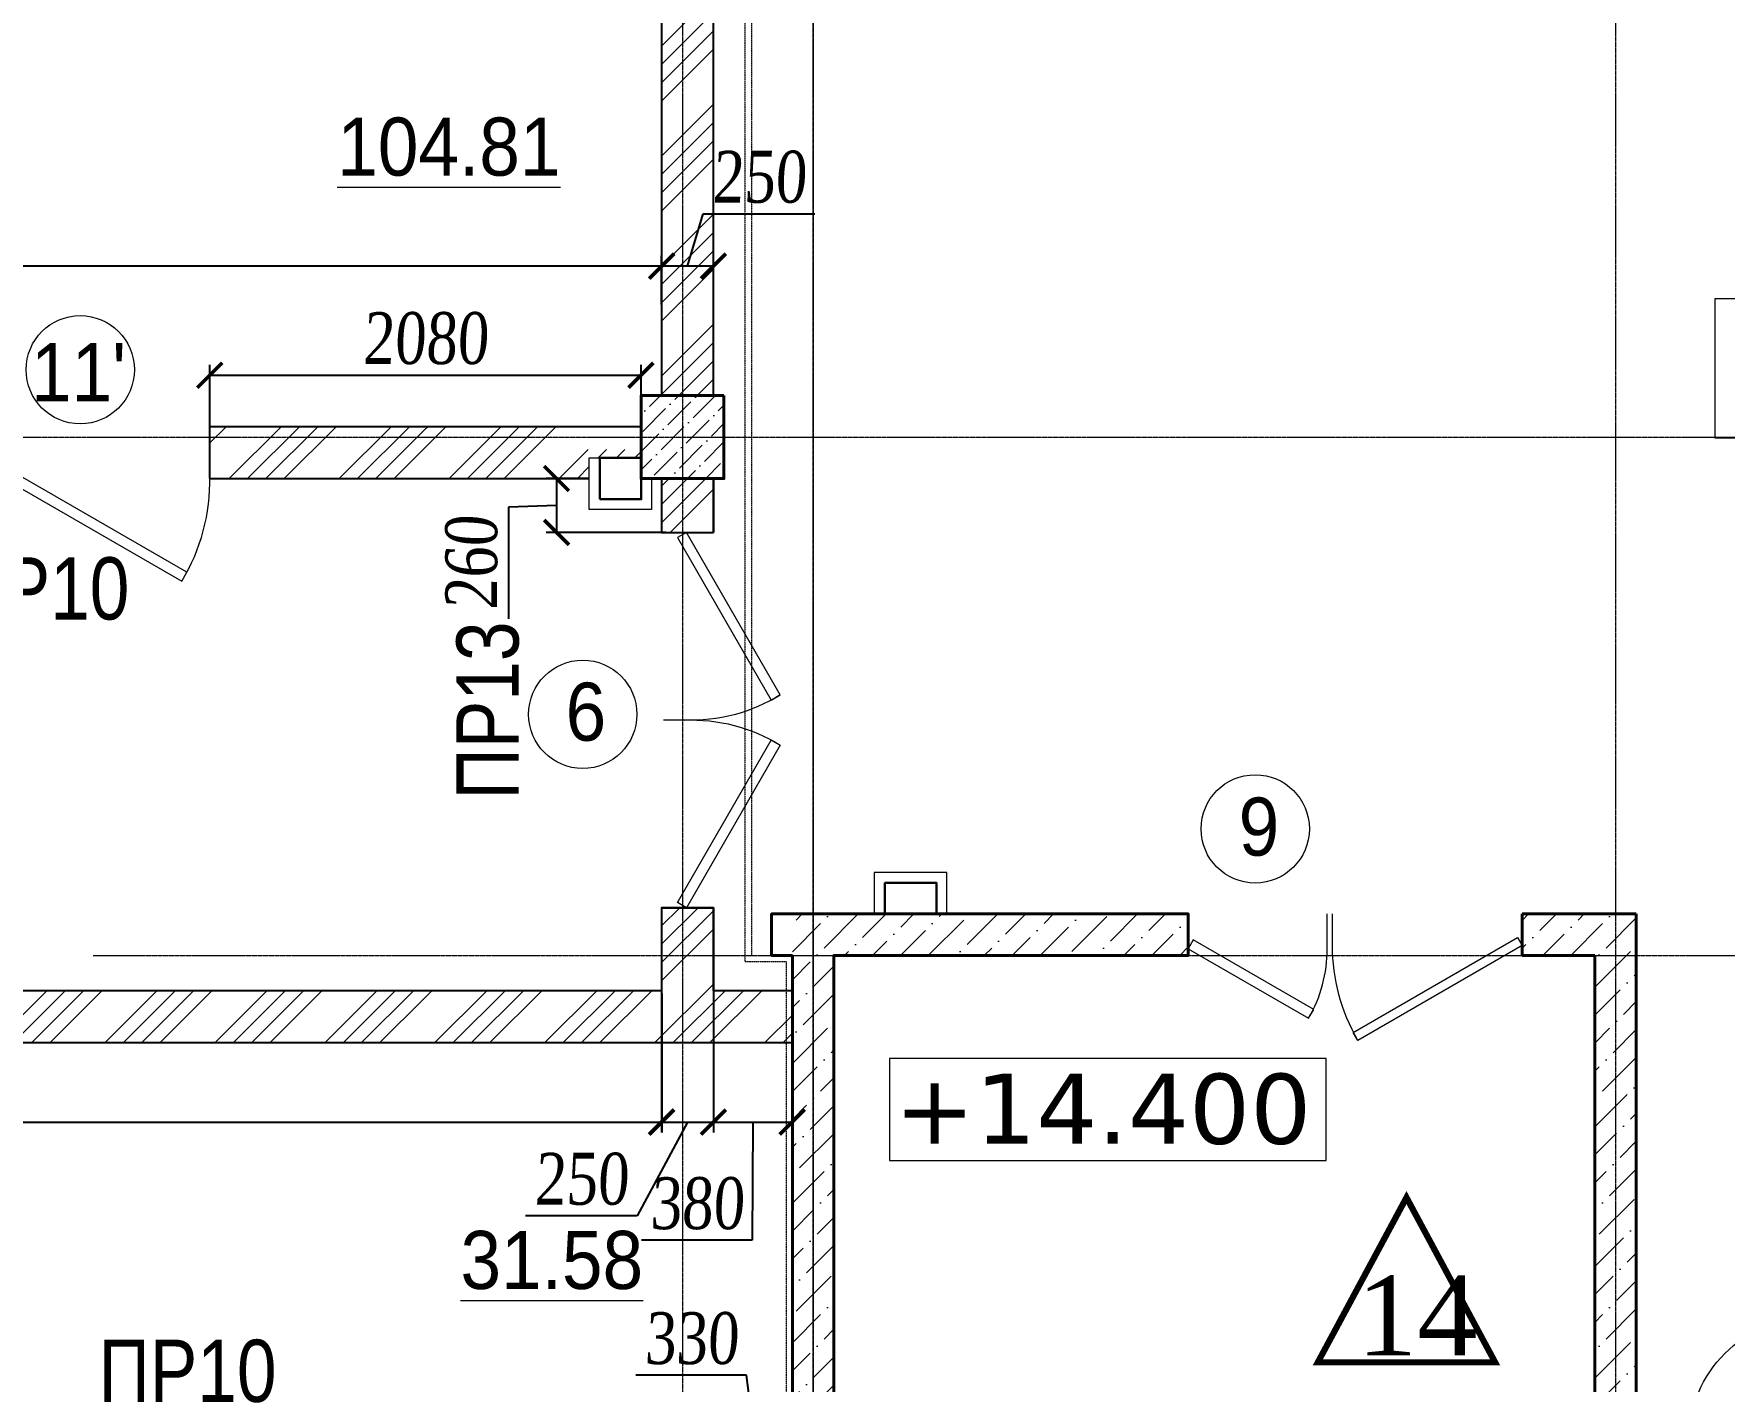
# Model space of a CAD drawing. Header units: inches. Extents: x -407541 to 6688123, y -998590 to 1205599.
# Drawn here: x 165775 to 173927, y 258884 to 265382 of the extents above; entities that cross this region are included whole.
import ezdxf

# ---------------------------------------------------------------- set-up
doc = ezdxf.new("R2010")
doc.units = ezdxf.units.IN
doc.header["$MEASUREMENT"] = 0
doc.linetypes.add('ACAD_ISO04W100', pattern=[30, 24, -3, 0, -3])
doc.linetypes.add('DASHED', pattern=[19.05, 12.7, -6.35])
for name, color, linetype, lineweight in [('ведомость проемов', 3, 'Continuous', 9), ('гипрок', 35, 'Continuous', 15), ('двери', 123, 'Continuous', 13), ('Деф_шов', 90, 'DASHED', 9), ('Дырки ВК', 26, 'Continuous', 30), ('марки полов', 140, 'Continuous', 5), ('МОНОЛИТ', 5, 'Continuous', 40), ('Оси', 254, 'ACAD_ISO04W100', 5), ('отметки', 50, 'Continuous', 13), ('ПЕРЕГОРОДКА', 7, 'Continuous', 25), ('Перемычки', 21, 'Continuous', 13), ('площади', 40, 'Continuous', 9), ('размер внутр', 142, 'Continuous', 5), ('Штриховка', 7, 'Continuous', 9), ('ШТРИХОВКА КИРПИЧ', 30, 'Continuous', 9), ('Экспликацийа', 7, 'Continuous', 18)]:
    doc.layers.add(name, color=color, linetype=linetype, lineweight=lineweight)
doc.styles.get("Standard").update_dxf_attribs({"font": 'arial.ttf'})
doc.styles.add('style1', font='arial.ttf', dxfattribs={"width": 0.9, "height": 500})
doc.styles.add('STYLE2', font='times.ttf', dxfattribs={"width": 0.8, "oblique": 3})
doc.styles.add('стиль1', font='times.ttf')
doc.dimstyles.new('vnytren', dxfattribs={"dimtxt": 250, "dimasz": 120, "dimexe": 50, "dimexo": 0, "dimgap": 50, "dimtad": 1, "dimdec": 0, "dimzin": 0, "dimdsep": 46, "dimtxsty": 'STYLE2', "dimblk": 'ARCHTICK', "dimcen": 0, "dimadec": 0, "dimazin": 0, "dimtfac": 1, "dimtdec": 0, "dimtmove": 1, "dimatfit": 2, "dimldrblk": 'DOT', "dimfxl": 1, "dimtolj": 1, "dimtzin": 0, "dimarcsym": 0})
pattern_1 = [(45, (-6114297.63, 1660731.065), (50.5139407, 185.2177825), [238.125, -47.625, 0, -47.625])]

# ---------------------------------------------------------------- blocks, each defined once
blk = doc.blocks.new('DOOR PROEM1810')
at = {"layer": 'двери'}
for p, q in [((6788974.8, 887370.3), (6789074.8, 887370.3)), ((6788974.8, 886465.3), (6789074.8, 886465.3)), ((6788974.8, 885560.3), (6789074.8, 885560.3))]:
    blk.add_line(p, q, dxfattribs=at)
for points in [[(6788964.8, 887370.3), (6789008.1, 887345.3), (6788555.6, 886561.6), (6788512.3, 886586.6)], [(6788964.8, 885560.3), (6789008.1, 885585.3), (6788555.6, 886369.1), (6788512.3, 886344.1)]]:
    blk.add_lwpolyline(points, close=True, dxfattribs=at)
for centre, start, end in [((6788941, 887279.1), 238.24102, 272.37929), ((6788941, 885651.6), 87.62071, 121.75898)]:
    blk.add_arc(centre, 814.5, start, end, dxfattribs=at)
blk = doc.blocks.new('*U20')
for p, q in [((0, 0), (0, 6)), ((24, 0), (24, 6))]:
    blk.add_line(p, q)
blk.add_lwpolyline([(0, 0), (20.78, -12), (21.66, -10.48), (0.87, 1.52)], close=True)
blk.add_arc((0, 0), 24, 330, 0)
blk = doc.blocks.new('*U19')
for p, q in [((0, 0), (0, 6)), ((36, 0), (36, 6))]:
    blk.add_line(p, q)
blk.add_lwpolyline([(0, 0), (31.18, -18), (32.05, -16.48), (0.87, 1.52)], close=True)
blk.add_arc((0, 0), 36, 330, 0)
blk = doc.blocks.new('_ARCHTICK')
at = {"color": 0, "linetype": 'ByBlock', "const_width": 0.15}
blk.add_lwpolyline([(-0.5, -0.5), (0.5, 0.5)], dxfattribs=at)
blk = doc.blocks.new('*D1543')
at = {"layer": 'размер внутр', "color": 0, "lineweight": -2, "transparency": 16777216}
for p, q in [((168453.9, 263237.2), (168245.5, 263237.2)), ((168295.5, 263237.2), (168295.5, 262977.2)), ((168295.5, 263107.2), (168063.3, 263099.5)), ((168063.3, 263099.5), (168063.3, 262560.4)), ((168822.2, 262977.2), (168245.5, 262977.2))]:
    blk.add_line(p, q, dxfattribs=at)
at = {"layer": 'размер внутр', "color": 0, "lineweight": -2, "transparency": 16777216, "xscale": 120, "yscale": 120, "zscale": 120}
for p, rotation in [((168295.5, 263237.2), 90), ((168295.5, 262977.2), 270)]:
    blk.add_blockref('_ARCHTICK', p, dxfattribs=dict(at, rotation=rotation))
at = {"layer": 'размер внутр', "color": 0, "transparency": 16777216, "insert": (167886.1, 262830), "char_height": 250, "attachment_point": 5, "rotation": 90, "style": 'STYLE2'}
blk.add_mtext('\\A1;260', dxfattribs=at)
blk = doc.blocks.new('_Dot')
at = {"color": 0, "linetype": 'ByBlock', "lineweight": -2}
blk.add_line((-0.5, 0), (-1, 0), dxfattribs=at)
at = {"color": 0, "linetype": 'ByBlock', "const_width": 0.5}
blk.add_lwpolyline([(-0.25, 0, 1), (0.25, 0, 1)], format="xyb", close=True, dxfattribs=at)
blk = doc.blocks.new('*D1608')
at = {"layer": 'размер внутр', "color": 0, "lineweight": -2, "transparency": 16777216}
for p, q in [((168803.2, 260753), (168803.2, 260083.9)), ((157103.4, 260464.5), (157103.4, 260083.9)), ((157103.4, 260133.9), (168803.2, 260133.9))]:
    blk.add_line(p, q, dxfattribs=at)
at = {"layer": 'размер внутр', "color": 0, "lineweight": -2, "transparency": 16777216, "xscale": 120, "yscale": 120, "zscale": 120, "rotation": 180}
blk.add_blockref('_ARCHTICK', (157103.4, 260133.9), dxfattribs=at)
at = {"layer": 'размер внутр', "color": 0, "lineweight": -2, "transparency": 16777216, "xscale": 120, "yscale": 120, "zscale": 120}
blk.add_blockref('_ARCHTICK', (168803.2, 260133.9), dxfattribs=at)
at = {"layer": 'размер внутр', "color": 0, "transparency": 16777216, "insert": (162953.3, 260311.4), "char_height": 250, "attachment_point": 5, "style": 'STYLE2'}
blk.add_mtext('\\A1;11700', dxfattribs=at)
blk = doc.blocks.new('*D1609')
at = {"layer": 'размер внутр', "color": 0, "lineweight": -2, "transparency": 16777216}
for p, q in [((168802.2, 260854.6), (168802.2, 260083.9)), ((169052.2, 260870.1), (169052.2, 260083.9)), ((168927.2, 260133.9), (168684.8, 259681.4)), ((168802.2, 260133.9), (169052.2, 260133.9)), ((168684.8, 259681.4), (168145.6, 259681.4))]:
    blk.add_line(p, q, dxfattribs=at)
at = {"layer": 'размер внутр', "color": 0, "lineweight": -2, "transparency": 16777216, "xscale": 120, "yscale": 120, "zscale": 120, "rotation": 180}
blk.add_blockref('_ARCHTICK', (168802.2, 260133.9), dxfattribs=at)
at = {"layer": 'размер внутр', "color": 0, "lineweight": -2, "transparency": 16777216, "xscale": 120, "yscale": 120, "zscale": 120}
blk.add_blockref('_ARCHTICK', (169052.2, 260133.9), dxfattribs=at)
at = {"layer": 'размер внутр', "color": 0, "transparency": 16777216, "insert": (168415.2, 259858.5), "char_height": 250, "attachment_point": 5, "style": 'STYLE2'}
blk.add_mtext('\\A1;250', dxfattribs=at)
blk = doc.blocks.new('*D1610')
at = {"layer": 'размер внутр', "color": 0, "lineweight": -2, "transparency": 16777216}
for p, q in [((169052.2, 260755.2), (169052.2, 260083.9)), ((169432.3, 260637.7), (169432.3, 260083.9)), ((169052.2, 260133.9), (169432.3, 260133.9)), ((169242.3, 260133.9), (169239.5, 259563.4)), ((169239.5, 259563.4), (168705.7, 259563.4))]:
    blk.add_line(p, q, dxfattribs=at)
at = {"layer": 'размер внутр', "color": 0, "lineweight": -2, "transparency": 16777216, "xscale": 120, "yscale": 120, "zscale": 120, "rotation": 180}
blk.add_blockref('_ARCHTICK', (169052.2, 260133.9), dxfattribs=at)
at = {"layer": 'размер внутр', "color": 0, "lineweight": -2, "transparency": 16777216, "xscale": 120, "yscale": 120, "zscale": 120}
blk.add_blockref('_ARCHTICK', (169432.3, 260133.9), dxfattribs=at)
at = {"layer": 'размер внутр', "color": 0, "transparency": 16777216, "insert": (168972.6, 259740.6), "char_height": 250, "attachment_point": 5, "style": 'STYLE2'}
blk.add_mtext('\\A1;380', dxfattribs=at)
blk = doc.blocks.new('*D1612')
at = {"layer": 'размер внутр', "color": 0, "lineweight": -2, "transparency": 16777216}
for p, q in [((168927.2, 264261.3), (169002.9, 264513.4)), ((169002.9, 264513.4), (169542, 264513.4)), ((168802.2, 264076.5), (168802.2, 264311.3)), ((169052.2, 264261.3), (168802.2, 264261.3)), ((169052.2, 264076.5), (169052.2, 264311.3))]:
    blk.add_line(p, q, dxfattribs=at)
at = {"layer": 'размер внутр', "color": 0, "lineweight": -2, "transparency": 16777216, "xscale": 120, "yscale": 120, "zscale": 120, "rotation": 180}
blk.add_blockref('_ARCHTICK', (168802.2, 264261.3), dxfattribs=at)
at = {"layer": 'размер внутр', "color": 0, "lineweight": -2, "transparency": 16777216, "xscale": 120, "yscale": 120, "zscale": 120}
blk.add_blockref('_ARCHTICK', (169052.2, 264261.3), dxfattribs=at)
at = {"layer": 'размер внутр', "color": 0, "transparency": 16777216, "insert": (169272.5, 264690.6), "char_height": 250, "attachment_point": 5, "style": 'STYLE2'}
blk.add_mtext('\\A1;250', dxfattribs=at)
blk = doc.blocks.new('*D1613')
at = {"layer": 'размер внутр', "color": 0, "lineweight": -2, "transparency": 16777216}
for p, q in [((156953.4, 263754.8), (156953.4, 264311.3)), ((168803.2, 264261.3), (156953.4, 264261.3)), ((168803.2, 263862.5), (168803.2, 264311.3))]:
    blk.add_line(p, q, dxfattribs=at)
at = {"layer": 'размер внутр', "color": 0, "lineweight": -2, "transparency": 16777216, "xscale": 120, "yscale": 120, "zscale": 120, "rotation": 180}
blk.add_blockref('_ARCHTICK', (156953.4, 264261.3), dxfattribs=at)
at = {"layer": 'размер внутр', "color": 0, "lineweight": -2, "transparency": 16777216, "xscale": 120, "yscale": 120, "zscale": 120}
blk.add_blockref('_ARCHTICK', (168803.2, 264261.3), dxfattribs=at)
at = {"layer": 'размер внутр', "color": 0, "transparency": 16777216, "insert": (162878.3, 264438.4), "char_height": 250, "attachment_point": 5, "style": 'STYLE2'}
blk.add_mtext('\\A1;11850', dxfattribs=at)
blk = doc.blocks.new('*D1851')
at = {"layer": 'размер внутр', "color": 0, "lineweight": -2, "ltscale": 0.1, "transparency": 16777216}
for p, q in [((169212.6, 258912.8), (168678.8, 258912.8)), ((169268.3, 258466.3), (169212.6, 258912.8)), ((169103.4, 258086.3), (169103.4, 258516.3)), ((169103.4, 258466.3), (169433.2, 258466.3)), ((169433.2, 258086.3), (169433.2, 258516.3))]:
    blk.add_line(p, q, dxfattribs=at)
at = {"layer": 'размер внутр', "color": 0, "lineweight": -2, "ltscale": 0.1, "transparency": 16777216, "xscale": 120, "yscale": 120, "zscale": 120, "rotation": 180}
blk.add_blockref('_ARCHTICK', (169103.4, 258466.3), dxfattribs=at)
at = {"layer": 'размер внутр', "color": 0, "lineweight": -2, "ltscale": 0.1, "transparency": 16777216, "xscale": 120, "yscale": 120, "zscale": 120}
blk.add_blockref('_ARCHTICK', (169433.2, 258466.3), dxfattribs=at)
at = {"layer": 'размер внутр', "color": 0, "ltscale": 0.1, "transparency": 16777216, "insert": (168945.7, 259089.9), "char_height": 250, "attachment_point": 5, "style": 'STYLE2'}
blk.add_mtext('\\A1;330', dxfattribs=at)
blk = doc.blocks.new('*D3179')
at = {"layer": 'размер внутр', "color": 0, "lineweight": -2, "transparency": 16777216}
for p, q in [((166623.2, 263237.2), (166623.2, 263785.2)), ((168703.2, 263237.2), (168703.2, 263785.2)), ((166623.2, 263735.2), (168703.2, 263735.2))]:
    blk.add_line(p, q, dxfattribs=at)
at = {"layer": 'размер внутр', "color": 0, "lineweight": -2, "transparency": 16777216, "xscale": 120, "yscale": 120, "zscale": 120, "rotation": 180}
blk.add_blockref('_ARCHTICK', (166623.2, 263735.2), dxfattribs=at)
at = {"layer": 'размер внутр', "color": 0, "lineweight": -2, "transparency": 16777216, "xscale": 120, "yscale": 120, "zscale": 120}
blk.add_blockref('_ARCHTICK', (168703.2, 263735.2), dxfattribs=at)
at = {"layer": 'размер внутр', "color": 0, "transparency": 16777216, "insert": (167663.2, 263912.4), "char_height": 250, "attachment_point": 5, "style": 'STYLE2'}
blk.add_mtext('\\A1;2080', dxfattribs=at)
blk = doc.blocks.new('DOOR910')
at = {"layer": 'двери'}
for p, q in [((6780603.9, 859519.6), (6780503.9, 859519.6)), ((6780603.9, 858509.6), (6780503.9, 858509.6))]:
    blk.add_line(p, q, dxfattribs=at)
blk.add_lwpolyline([(6781108.9, 859384.3), (6781065.6, 859409.3), (6780560.6, 858534.6), (6780603.9, 858509.6)], close=True, dxfattribs=at)
blk.add_arc((6780628.9, 858602.9), 917, 58.43783, 91.56217, dxfattribs=at)

msp = doc.modelspace()

# ---------------------------------------------------------------- hatches: boundary and pattern name
at = {"layer": 'Штриховка'}
h = msp.add_hatch(dxfattribs=at)
h.set_pattern_fill('ANSI36', color=256, scale=500, style=0)
h.paths.add_polyline_path([(169103.2, 263637.2), (168703.2, 263637.2), (168703.2, 263237.2), (169103.2, 263237.2)])
h = msp.add_hatch(dxfattribs=at)
h.set_pattern_fill('ANSI36', color=256, scale=30, style=0)
h.set_pattern_definition(pattern_1)
h.paths.add_polyline_path([(172952.5, 260937.2), (172952.5, 261137.2), (173403.3, 261137.2), (173403.3, 260937.2)])
h.paths.add_polyline_path([(173403.3, 261137.2), (173503.3, 261137.2), (173503.3, 260937.2), (173403.3, 260937.2)])
h.paths.add_polyline_path([(173503.3, 252237.2), (173403.3, 252237.2), (173403.3, 260937.2), (173503.3, 260937.2)])
h.paths.add_polyline_path([(173403.3, 252237.2), (173303.3, 252237.2), (173303.3, 253157.4), (169633.5, 253157.4), (169633.5, 252237.2), (169433.5, 252237.2), (169433.5, 253407.4), (169633.5, 253407.4), (169633.5, 253357.4), (173303.3, 253357.4), (173303.3, 260937.2), (173403.3, 260937.2)])
h = msp.add_hatch(dxfattribs=at)
h.set_pattern_fill('ANSI36', color=256, scale=30, style=0)
h.set_pattern_definition(pattern_1)
h.paths.add_polyline_path([(169633.5, 255017.4), (169433.5, 255017.4), (169433.5, 261137.2), (171342.5, 261137.2), (171342.5, 260937.2), (169633.5, 260937.2)])
at = {"layer": 'ШТРИХОВКА КИРПИЧ', "ltscale": 0.1}
h = msp.add_hatch(dxfattribs=at)
h.set_pattern_fill('ANSI34', color=256, scale=500, style=0)
h.paths.add_polyline_path([(169052.2, 266143.8), (168903.2, 266067), (168903.2, 264734.7), (169052.2, 264734.7)])
h.paths.add_polyline_path([(168903.2, 266067), (168802.2, 266014.9), (168802.2, 264734.7), (168903.2, 264734.7)])
h.paths.add_polyline_path([(168903.2, 263820.1), (169052.2, 263985.5), (169052.2, 264734.7), (168903.2, 264734.7)])
h.paths.add_polyline_path([(168903.2, 264734.7), (168802.2, 264734.7), (168802.2, 263707.9), (168903.2, 263820.1)])
h.paths.add_polyline_path([(168903.2, 263637.2), (168903.2, 263820.1), (168802.2, 263707.9), (168802.2, 263637.2)])
h.paths.add_polyline_path([(169052.2, 263237.2), (168903.2, 263237.2), (168903.2, 262977.2), (168912.2, 262977.2), (168922.2, 262977.2), (169052.2, 262977.2)])
h.paths.add_polyline_path([(168903.2, 263237.2), (168802.2, 263237.2), (168802.2, 262977.2), (168903.2, 262977.2)])
h.paths.add_polyline_path([(167658.2, 263487.2), (167658.2, 263437.2), (168443.2, 263437.2), (168443.2, 263486.2), (168423.9, 263487.2)])
h.paths.add_polyline_path([(167979.1, 262469.1), (167979.1, 262920.6), (168282.6, 262920.6), (168282.6, 262469.1)], flags=9)
h.paths.add_polyline_path([(168490.5, 260926.4), (168490.6, 261935.5), (168038.7, 261935.5), (168038.7, 260926.4)], flags=9)
h.paths.add_polyline_path([(168269.5, 262324.7), (168575.9, 262324.7), (168575.9, 261898.8), (168269.5, 261898.8)], flags=9)
h.paths.add_polyline_path([(167792.7, 259678.7), (168783.5, 259678.7), (168783.5, 259201.5), (167792.7, 259201.5)], flags=9)
h.paths.add_polyline_path([(168453.9, 263237.2), (168453.9, 263337.2), (168703.2, 263337.2), (168703.2, 263377.2), (168443.2, 263377.2), (168443.2, 263437.2), (167658.2, 263437.2), (167658.2, 263237.2)])
h.paths.add_polyline_path([(168903.2, 263637.2), (169052.2, 263637.2), (169052.2, 263985.5), (168903.2, 263820.1)])
h = msp.add_hatch(dxfattribs=at)
h.set_pattern_fill('ANSI34', color=256, scale=500, style=0)
h.paths.add_polyline_path([(162703.2, 263437.2), (160193.4, 263437.2), (160193.6, 263237.2), (162703.2, 263237.2)])
h.paths.add_polyline_path([(162703.2, 263487.2), (160193.4, 263487.2), (160193.4, 263437.2), (162703.2, 263437.2)])
h.paths.add_polyline_path([(165613.2, 263437.2), (163103.4, 263437.2), (163103.4, 263237.2), (165613.2, 263237.2)])
h.paths.add_polyline_path([(165613.2, 263487.2), (163103.4, 263487.2), (163103.4, 263437.2), (165613.2, 263437.2)])
h.paths.add_polyline_path([(167658.2, 263437.2), (166623.2, 263437.2), (166623.2, 263247.2, -0.002727), (166623.5, 263237.2), (167658.2, 263237.2)])
h.paths.add_polyline_path([(167658.2, 263487.2), (166623.2, 263487.2), (166623.2, 263437.2), (167658.2, 263437.2)])
h.paths.add_polyline_path([(167658.2, 260767.2), (162903.2, 260767.2), (162903.2, 260517.2), (167658.2, 260517.2)])
h.paths.add_polyline_path([(162903.2, 260767.2), (156903.2, 260767.2), (156903.2, 259757.2), (156943.2, 259757.2, -0.013633), (156993.2, 259757.2), (157103.3, 259757.2), (157103.4, 260517.2), (162903.2, 260517.2)])
h.paths.add_polyline_path([(156903.2, 260767.2), (156853.4, 260767.2), (156853.4, 259757.2), (156903.2, 259757.2)])
h.paths.add_polyline_path([(157103.3, 258747.2), (156903.2, 258747.2), (156903.2, 258237.2), (157103.2, 258237.2)])
h.paths.add_polyline_path([(156903.2, 258747.2), (156853.4, 258747.2), (156853.4, 258237.2), (156903.2, 258237.2)])
h.paths.add_polyline_path([(167378.4, 264038.7), (167948.1, 264038.7), (167948.1, 263735.2), (167378.4, 263735.2)], flags=9)
h.paths.add_polyline_path([(169472.6, 264429.3), (171509.1, 264429.3), (171509.1, 264739.7), (169472.6, 264739.7)], flags=9)
h.paths.add_polyline_path([(167110.9, 264789.2), (168275.2, 264789.2), (168275.2, 264312), (167110.9, 264312)], flags=9)
h.paths.add_polyline_path([(167439.8, 261040.5), (167439.8, 261719.8), (167895, 261719.8), (167895, 261040.5)], flags=9)
h.paths.add_polyline_path([(168490.5, 260926.4), (168490.6, 261935.5), (168038.7, 261935.5), (168038.7, 260926.4)], flags=9)
h.paths.add_polyline_path([(170846.3, 262189.3), (172882.8, 262189.3), (172882.8, 262499.7), (170846.3, 262499.7)], flags=9)
h.paths.add_polyline_path([(168269.5, 262324.7), (168575.9, 262324.7), (168575.9, 261898.8), (168269.5, 261898.8)], flags=9)
h.paths.add_polyline_path([(169871.9, 260458.7), (171989.9, 260458.7), (171989.9, 259937.9), (169871.9, 259937.9)], flags=9)
h.paths.add_polyline_path([(167792.7, 259678.7), (168783.5, 259678.7), (168783.5, 259201.5), (167792.7, 259201.5)], flags=9)
h = msp.add_hatch(dxfattribs=at)
h.set_pattern_fill('ANSI34', color=256, scale=500, style=0)
h.paths.add_polyline_path([(168903.2, 260937.2), (168802.2, 260937.2), (168802.2, 260767.2), (167658.2, 260767.2), (167658.2, 260517.2), (168903.2, 260517.2)])
h.paths.add_polyline_path([(168903.2, 261167.2), (168812.2, 261167.2), (168802.2, 261167.2), (168802.2, 260937.2), (168903.2, 260937.2)])
h.paths.add_polyline_path([(169052.2, 261167.2), (168922.2, 261167.2), (168903.2, 261167.2), (168903.2, 260937.2), (169052.2, 260937.2)])
h.paths.add_polyline_path([(169333.2, 260767.2), (169052.2, 260767.2), (169052.2, 260937.2), (168903.2, 260937.2), (168903.2, 260517.2), (169333.2, 260517.2)])
h.paths.add_polyline_path([(169433.2, 260767.2), (169333.2, 260767.2), (169333.2, 260517.2), (169433.2, 260517.2)])

# ---------------------------------------------------------------- linework, layer by layer
at = {"layer": 'ведомость проемов'}
for centre in [(165998.5, 263761.7), (168422.3, 262099.9), (171665.5, 261547.6)]:
    msp.add_circle(centre, 261.1, dxfattribs=at)
at = {"layer": 'гипрок'}
msp.add_lwpolyline([(168504.5, 263337.2), (168504.5, 263137.2), (168704.5, 263137.2), (168704.5, 263237.2), (168754.5, 263237.2), (168754.5, 263137.2), (168754.5, 263087.2), (168491.1, 263087.2), (168453.9, 263087.2), (168453.9, 263337.2), (168504.5, 263337.2), (168504.5, 263137.2), (168704.5, 263137.2), (168704.5, 263237.2)], dxfattribs=at)
at = {"layer": 'гипрок', "ltscale": 0.1}
msp.add_lwpolyline([(169878.2, 261137.2), (169878.2, 261287.2), (170128.2, 261287.2), (170128.2, 261137.2), (170178.2, 261137.2), (170178.2, 261337.2), (169828.2, 261337.2), (169828.2, 261137.2), (169878.2, 261137.2)], dxfattribs=at)
at = {"layer": 'Деф_шов', "ltscale": 0.1}
for points in [[(169003.3, 272887.3), (169003.3, 272887.3), (169003.3, 272887.3), (169003.3, 272887.3), (169003.3, 272887.3), (169003.4, 266237.2), (169203.4, 266237.2), (169203.4, 260937.2), (169203.4, 260907.2), (169403.4, 260907.2), (169403.4, 258037.2), (169403.4, 257837.2), (168297.7, 257837.2)], [(169036, 272887.3), (169036, 266267.2), (169036, 266267.2), (169036, 266267.2), (169236, 266267.2), (169236, 260937.2), (169433.4, 260937.2), (169433.4, 252237.2), (169633.4, 252237.2)]]:
    msp.add_lwpolyline(points, dxfattribs=at)
at = {"layer": 'Дырки ВК', "ltscale": 100}
for points in [[(168504.5, 263137.2), (168704.5, 263137.2), (168704.5, 263337.2), (168504.5, 263337.2)], [(169878.4, 261287.2), (169878.4, 261137.2), (170128.4, 261137.2), (170128.4, 261287.2)]]:
    msp.add_lwpolyline(points, close=True, dxfattribs=at)
at = {"layer": 'марки полов', "const_width": 30}
msp.add_lwpolyline([(171967.6, 258975.2), (172395.1, 259769.7), (172822.5, 258975.2)], close=True, dxfattribs=at)
at = {"layer": 'МОНОЛИТ'}
for p, q in [((173503.3, 261137.2), (172952.5, 261137.2)), ((172952.5, 261137.2), (172952.5, 260937.2)), ((173503.3, 252237.2), (173503.3, 261137.2)), ((173303.3, 260937.2), (172952.5, 260937.2)), ((173303.3, 253356.4), (173303.3, 260937.2))]:
    msp.add_line(p, q, dxfattribs=at)
msp.add_lwpolyline([(169103.2, 263637.2), (168703.2, 263637.2), (168703.2, 263237.2), (169103.2, 263237.2)], close=True, dxfattribs=at)
for points in [[(169433.3, 261137.2), (169333.2, 261137.2), (169333.2, 260937.2), (169433.2, 260937.2)], [(169433.3, 260937.2), (169433.3, 254567.2), (169633.3, 254567.2), (169633.3, 260937.2), (171342.5, 260937.2), (171342.5, 261137.2), (169433.3, 261137.2)], [(172952.5, 260937.2), (172952.5, 261137.2)]]:
    msp.add_lwpolyline(points, dxfattribs=at)
at = {"layer": 'Оси', "ltscale": 0.3}
for p, q in [((168903.2, 278737.2), (168903.2, 250467.2)), ((173403.2, 278737.2), (173403.2, 186893.5)), ((169533.2, 277428.1), (169533.2, 246967.2)), ((169533.3, 251581.2), (169533.3, 276138.2)), ((1503.2, 263437.2), (192303.2, 263437.2)), ((1503.2, 263437.2), (192303.2, 263437.2)), ((166061.2, 260937.2), (192303.2, 260937.2))]:
    msp.add_line(p, q, dxfattribs=at)
at = {"layer": 'отметки'}
for points in [[(176187.8, 264103.6), (173882.5, 264103.6), (173882.5, 263433.4), (176187.8, 263433.4)], [(172007, 260440.4), (169901.1, 260440.4), (169901.1, 259947.9), (172007, 259947.9)]]:
    msp.add_lwpolyline(points, close=True, dxfattribs=at)
at = {"layer": 'ПЕРЕГОРОДКА', "ltscale": 0.1}
for p, q in [((168802.2, 266237.2), (168802.2, 263637.2)), ((169052.2, 263237.2), (169052.2, 262977.2)), ((169052.2, 262977.2), (169052.2, 263237.2)), ((168922.2, 262977.2), (169052.2, 262977.2)), ((168802.2, 261167.2), (169052.2, 261167.2)), ((169052.2, 261167.2), (169052.2, 260767.2))]:
    msp.add_line(p, q, dxfattribs=at)
for points in [[(169052.2, 263637.2), (169052.2, 266237.2), (168802.2, 266237.2)], [(168703.2, 263487.2), (166623.2, 263487.2)], [(166623.2, 263237.2), (168453.9, 263237.2)], [(168802.2, 263237.2), (168802.2, 262977.2), (168922.2, 262977.2)], [(169052.2, 260767.2), (169052.2, 261167.2), (168802.2, 261167.2), (168802.2, 260767.2)]]:
    msp.add_lwpolyline(points, dxfattribs=at)
at = {"layer": 'ПЕРЕГОРОДКА'}
for points in [[(168802.2, 260767.2), (156853.4, 260767.2), (156853.4, 259757.2)], [(157103.3, 259757.2), (157103.4, 260517.2), (169433.3, 260517.2), (169433.2, 260767.2), (169052.2, 260767.2)]]:
    msp.add_lwpolyline(points, dxfattribs=at)
at = {"layer": 'Штриховка'}
msp.add_line((166623.2, 263237.2), (166623.2, 263487.2), dxfattribs=at)
at = {"layer": 'Экспликацийа'}
msp.add_circle((174351.3, 258597), 595, dxfattribs=at)

# ---------------------------------------------------------------- block references
at = {"layer": 'двери', "rotation": 270}
msp.add_blockref('DOOR910', (-692896.4, 7043851.1), dxfattribs=at)
at = {"layer": 'двери', "xscale": -1}
msp.add_blockref('DOOR PROEM1810', (6957887, -624393.1), dxfattribs=at)
at = {"layer": 'двери', "xscale": 27.9400000013411, "yscale": 27.9400000013411, "zscale": 27.9400000013411}
msp.add_blockref('*U20', (171342.5, 260969.6), dxfattribs=at)
at = {"layer": 'двери', "extrusion": (0, 0, -1), "xscale": 25.40000000037253, "yscale": 25.40000000037253, "zscale": -25.4}
msp.add_blockref('*U19', (-172952.5, 260984.8), dxfattribs=at)

# ---------------------------------------------------------------- texts
at = {"layer": 'ведомость проемов', "char_height": 280, "width": 4068.199, "style": 'style1'}
for s, insert, attachment_point in [("11'", (165761, 263609.9), 7), ('6', (168339.5, 261968.8), 7), ('9', (171585.6, 261698.4), 1)]:
    msp.add_mtext(s, dxfattribs=dict(at, insert=insert, attachment_point=attachment_point))
at = {"layer": 'марки полов', "insert": (172155.9, 259393.3), "char_height": 385, "width": 645.369, "attachment_point": 1, "style": 'стиль1'}
msp.add_mtext('14', dxfattribs=at)
at = {"layer": 'отметки', "insert": (170930.9, 260022.4), "char_height": 338, "width": 999.343, "attachment_point": 8}
msp.add_mtext('{\\fVerdana|b0|i0|c204|p34;+14.400}', dxfattribs=at)
at = {"layer": 'Перемычки', "width": 0.82}
for s, rotation, p in [('ПР10', 359.99787, (165377.1, 262557.2)), ('ПР13', 89.99787, (168112.8, 261689.5)), ('ПР10', 359.99787, (166087, 258784.1))]:
    msp.add_text(s, height=300, rotation=rotation, dxfattribs=at).set_placement(p)
at = {"layer": 'площади', "char_height": 280, "width": 1499.075, "attachment_point": 3, "style": 'style1'}
for s, insert in [('{\\L104.81}', (168314.7, 264977.8)), ('{\\L31.58}', (168713.5, 259608.7))]:
    msp.add_mtext(s, dxfattribs=dict(at, insert=insert))

# ---------------------------------------------------------------- dimensions: what is measured, and where the dimension line sits
at = {"layer": 'размер внутр'}
for base, p1, p2, picture, middle in [((168802.2, 264261.3), (169052.2, 264076.5), (168802.2, 264076.5), '*D1612', (169052.9, 264690.6)), ((156953.4, 264261.3), (168803.2, 263862.5), (156953.4, 263754.8), '*D1613', (162878.3, 264438.4)), ((168703.2, 263735.2), (166623.2, 263237.2), (168703.2, 263237.2), '*D3179', (167663.2, 263912.4)), ((168803.2, 260133.9), (157103.4, 260464.5), (168803.2, 260753), '*D1608', (162953.3, 260311.4))]:
    dim = msp.add_linear_dim(base=base, p1=p1, p2=p2, dimstyle='vnytren', dxfattribs=at)
    dim.commit()
    dim.dimension.update_dxf_attribs({"geometry": picture, "text_midpoint": middle})
dim = msp.add_linear_dim(base=(168295.5, 262977.2), p1=(168453.9, 263237.2), p2=(168822.2, 262977.2), angle=90, dimstyle='vnytren', dxfattribs=at)
dim.commit()
dim.dimension.update_dxf_attribs({"geometry": '*D1543', "text_midpoint": (168063.3, 263049.5), "dimtype": 160})
for base, p1, p2, picture, middle in [((169052.2, 260133.9), (168802.2, 260854.6), (169052.2, 260870.1), '*D1609', (168634.8, 259681.4)), ((169432.3, 260133.9), (169052.2, 260755.2), (169432.3, 260637.7), '*D1610', (169189.5, 259563.4))]:
    dim = msp.add_linear_dim(base=base, p1=p1, p2=p2, dimstyle='vnytren', dxfattribs=at)
    dim.commit()
    dim.dimension.update_dxf_attribs({"geometry": picture, "text_midpoint": middle, "dimtype": 160})
at = {"layer": 'размер внутр', "color": 4, "ltscale": 0.1}
dim = msp.add_linear_dim(base=(169433.2, 258466.3), p1=(169103.4, 258086.3), p2=(169433.2, 258086.3), dimstyle='vnytren', dxfattribs=at)
dim.commit()
dim.dimension.update_dxf_attribs({"geometry": '*D1851', "text_midpoint": (169162.6, 258912.8), "dimtype": 160})

doc.saveas('drawing.dxf')
